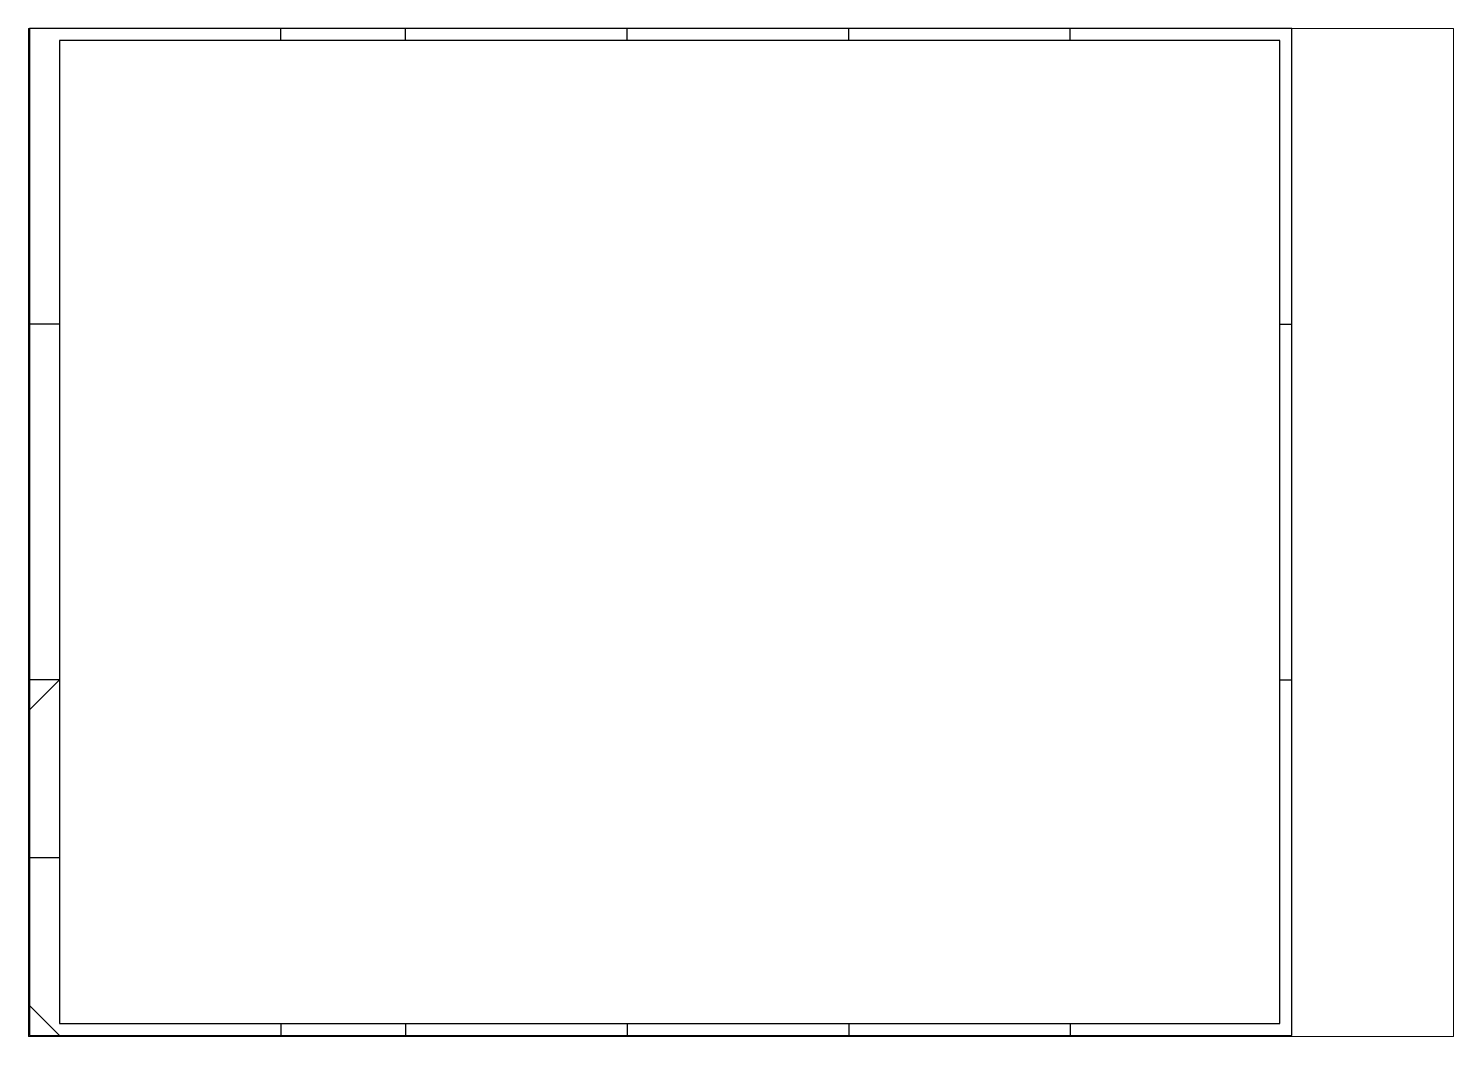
# Paper-space layout 'Layout2' of a CAD drawing. Header units: millimetres. Extents: x -1 to 1189, y -1 to 841.
import ezdxf

# ---------------------------------------------------------------- set-up
doc = ezdxf.new("R2010")
doc.units = ezdxf.units.MM
doc.layers.add('S2MARGF', color=4, linetype='Continuous')
doc.layers.add('S2MARGG', color=13, linetype='Continuous')

psp = doc.layouts.new('Layout2')

# ---------------------------------------------------------------- linework, layer by layer
at = {"layer": 'S2MARGF'}
for p, q in [((210, 831), (210, 841)), ((314, 831), (314, 841)), ((499, 831), (499, 841)), ((684, 831), (684, 841)), ((869, 831), (869, 841)), ((25, 594), (0, 594)), ((1044, 594), (1054, 594)), ((25, 297), (0, 272)), ((25, 297), (0, 297)), ((1044, 297), (1054, 297)), ((25, 148.5), (0, 148.5)), ((25, 0), (0, 25)), ((210, 10), (210, 0)), ((314, 10), (314, 0)), ((499, 10), (499, 0)), ((684, 10), (684, 0)), ((869, 10), (869, 0))]:
    psp.add_line(p, q, dxfattribs=at)
psp.add_lwpolyline([(0, 0), (1054, 0), (1054, 841), (0, 841)], close=True, dxfattribs=at)
at = {"layer": 'S2MARGG'}
for p, q in [((1044, 831), (25, 831)), ((25, 831), (25, 10)), ((1044, 10), (1044, 831)), ((25, 10), (1044, 10))]:
    psp.add_line(p, q, dxfattribs=at)

# ---------------------------------------------------------------- viewports
at = {"layer": '0'}
psp.add_viewport(center=(594.1, 420.1), size=(1189.8, 841.794), view_center_point=(2307.92, 1844.85), view_height=143.3182, dxfattribs=at)

doc.saveas('drawing.dxf')
